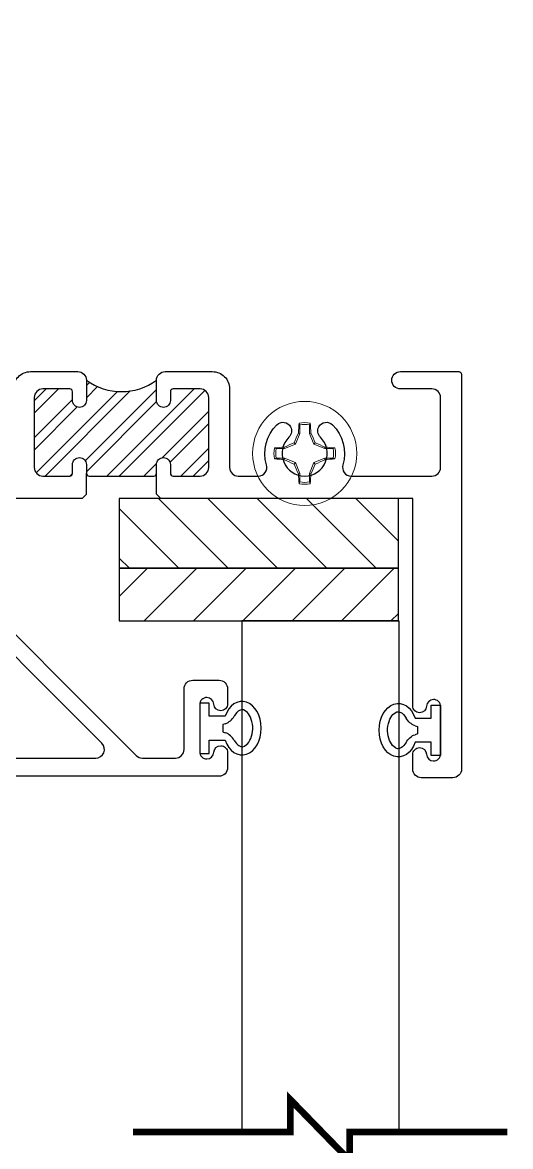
# Model space of a CAD drawing. Extents: x -23 to 190, y -172 to 85.
# Drawn here: x 9.289 to 11.038, y 68.067 to 72.092 of the extents above; entities that cross this region are included whole.
import ezdxf

# ---------------------------------------------------------------- set-up
doc = ezdxf.new("R2010")
doc.units = 0
doc.header["$MEASUREMENT"] = 0
doc.layers.get('0').update_dxf_attribs({"linetype": 'CONTINUOUS'})
for name, color, linetype in [('Ballons', 7, 'CONTINUOUS'), ('FRAME', 1, 'CONTINUOUS'), ('GLASS', 7, 'CONTINUOUS'), ('PROFILE NUMBER', 150, 'CONTINUOUS'), ('SETTING BLOCKS', 7, 'CONTINUOUS'), ('TEXT', 7, 'CONTINUOUS')]:
    doc.layers.add(name, color=color, linetype=linetype)

# ---------------------------------------------------------------- blocks, each defined once
blk = doc.blocks.new('3800 NAIL-ON FRAME')
h = blk.add_hatch()
h.set_pattern_fill('ANSI32', color=256, scale=0.25, style=0)
h.set_pattern_definition([(45, (-3.29232, -6.189), (-0.0662913, 0.0662913), []), (45, (-3.24812, -6.189), (-0.0662913, 0.0662913), [])])
h.paths.add_polyline_path([(2.1435, 0.361, 0.414214), (2.1125, 0.392), (2.0165, 0.392, 0.414214), (2.0065, 0.382), (2.0065, 0.351, -0.414214), (1.9815, 0.326, -0.414214), (1.9565, 0.351), (1.9565, 0.423, -0.324768), (1.7055, 0.423), (1.7055, 0.351, -0.414214), (1.6805, 0.326, -0.414214), (1.6555, 0.351), (1.6555, 0.382, 0.414214), (1.6455, 0.392), (1.5495, 0.392, 0.414214), (1.5185, 0.361), (1.5185, 0.111, 0.414214), (1.5495, 0.08), (1.6455, 0.08, 0.414214), (1.6555, 0.09), (1.6555, 0.121, -0.414214), (1.6805, 0.146, -0.414214), (1.7055, 0.121), (1.7055, 0.09, 0.414214), (1.7155, 0.08), (1.9465, 0.08, 0.414214), (1.9565, 0.09), (1.9565, 0.121, -0.414214), (1.9815, 0.146, -0.414214), (2.0065, 0.121), (2.0065, 0.09, 0.414214), (2.0165, 0.08), (2.1125, 0.08, 0.414214), (2.1435, 0.111)])
blk.add_line((1.7055, 0.015), (1.7055, 0.09))
blk.add_lwpolyline([(1.7055, 0.015), (1.6905, 0), (1.4375, 0), (1.4375, -0.125, -0.414214), (1.4065, -0.156), (1.2505, -0.156, -0.414214), (1.2195, -0.125, -0.414214), (1.2505, -0.094), (1.3755, -0.094), (1.3755, 0), (-1.3755, 0), (-1.3755, -0.2237, 0.198912), (-1.3726, -0.2308), (-1.2934, -0.3099, -0.668179), (-1.3005, -0.327), (-1.4405, -0.327, -0.414214), (-1.4505, -0.317), (-1.4505, 0.444, -0.414214), (-1.4405, 0.454), (-1.3565, 0.454, -0.414214), (-1.3255, 0.423, -0.358249), (-1.3505, 0.3926, 0.358249), (-1.3755, 0.3622), (-1.3755, 0.111, 0.414214), (-1.3445, 0.08), (-1.0552, 0.08, 0.5024), (-1.0255, 0.1199, -0.280293), (-0.988, 0.2637, -0.498955), (-0.939, 0.256, -0.334263), (-0.9448, 0.2192, 2.470836), (-0.8322, 0.2192, -0.334263), (-0.838, 0.256), (-0.838, 0.256, -0.498955), (-0.789, 0.2637, -0.280293), (-0.7515, 0.1199, 0.5024), (-0.7218, 0.08), (-0.5565, 0.08, 0.414214), (-0.5255, 0.111), (-0.5255, 0.399), (-0.4905, 0.434), (-0.4905, 0.454), (-0.5125, 0.476), (-0.5125, 1.426, -0.443866), (-0.5015, 1.4359, 0.443866), (-0.4905, 1.4459), (-0.4905, 1.614, 0.414214), (-0.5005, 1.624), (-0.5025, 1.624, -0.414214), (-0.5125, 1.634), (-0.5125, 1.673, -0.414214), (-0.4815, 1.704, -0.414214), (-0.4505, 1.673), (-0.4505, 0.464, 0.414214), (-0.4405, 0.454), (-0.2315, 0.454, -0.414214), (-0.2005, 0.423, -0.414214), (-0.2315, 0.392), (-0.4195, 0.392, 0.414214), (-0.4505, 0.361), (-0.4505, 0.111, 0.414214), (-0.4195, 0.08), (0.6328, 0.08, 0.5024), (0.6625, 0.1199, -0.280293), (0.7, 0.2637, -0.498955), (0.749, 0.256, -0.334263), (0.7432, 0.2192, 2.470836), (0.8558, 0.2192, -0.334263), (0.85, 0.256, -0.498955), (0.899, 0.2637, -0.280293), (0.9365, 0.1199, 0.5024), (0.9662, 0.08), (1.4125, 0.08, 0.414214), (1.4435, 0.111), (1.4435, 0.392, -0.414214), (1.5055, 0.454), (1.6745, 0.454, -0.414214), (1.7055, 0.423), (1.7055, 0.351, -0.414214), (1.6805, 0.326, -0.414214), (1.6555, 0.351), (1.6555, 0.382, 0.414214), (1.6455, 0.392), (1.5495, 0.392, 0.414214), (1.5185, 0.361), (1.5185, 0.111, 0.414214), (1.5495, 0.08), (1.6455, 0.08, 0.414214), (1.6555, 0.09), (1.6555, 0.121, -0.414214), (1.6805, 0.146, -0.414214), (1.7055, 0.121), (1.7055, 0.09, 0.414214), (1.7155, 0.08), (1.9465, 0.08, 0.414214), (1.9565, 0.09), (1.9565, 0.121, -0.414214), (1.9815, 0.146, -0.414214), (2.0065, 0.121), (2.0065, 0.09, 0.414214), (2.0165, 0.08), (2.1125, 0.08, 0.414214), (2.1435, 0.111), (2.1435, 0.361, 0.414214), (2.1125, 0.392), (2.0165, 0.392, 0.414214), (2.0065, 0.382), (2.0065, 0.351, -0.414214), (1.9815, 0.326), (1.9815, 0.326, -0.414214), (1.9565, 0.351), (1.9565, 0.423, -0.414214), (1.9875, 0.454), (2.1565, 0.454, -0.414214), (2.2185, 0.392), (2.2185, 0.111, 0.414214), (2.2495, 0.08), (2.3208, 0.08, 0.5024), (2.3505, 0.1199, -0.280293), (2.388, 0.2637, -0.498955), (2.437, 0.256, -0.334263), (2.4312, 0.2192, 2.470836), (2.5438, 0.2192, -0.334263), (2.538, 0.256, -0.498955), (2.587, 0.2637, -0.280293), (2.6245, 0.1199, 0.5024), (2.6542, 0.08), (2.9435, 0.08, 0.414214), (2.9745, 0.111), (2.9745, 0.361, 0.414214), (2.9435, 0.392), (2.8305, 0.392, -0.414214), (2.7995, 0.423, -0.414214), (2.8305, 0.454), (3.0395, 0.454, -0.414214), (3.0495, 0.444), (3.0495, 0.444), (3.0495, -0.969, -0.414214), (3.0185, -1), (2.9055, -1, -0.414214), (2.8745, -0.969), (2.8745, -0.9175, -0.414214), (2.8995, -0.8925), (2.8995, -0.8925, -0.399638), (2.9245, -0.9163, 0.399638), (2.9494, -0.94), (2.9495, -0.94, 0.414214), (2.9745, -0.915), (2.9745, -0.745, 0.414214), (2.9495, -0.72), (2.9494, -0.72, 0.399638), (2.9245, -0.7438, -0.399638), (2.8995, -0.7675, -0.414214), (2.8745, -0.7425), (2.8745, -0.691), (2.8745, 0), (1.9715, 0), (1.9565, 0.015), (1.9565, 0.09)], format="xyb")
blk.add_arc((1.831, 0.5958), 0.2136, 234.0157, 305.9843)
blk = doc.blocks.new('A$C3BF656AD')
at = {"layer": 'SETTING BLOCKS'}
h = blk.add_hatch(dxfattribs=at)
h.set_pattern_fill('ANSI31', color=256, scale=0.25, angle=90, style=0)
h.set_pattern_definition([(135, (0.820812, -8.054306), (-0.02209709, -0.02209709), [])])
h.paths.add_polyline_path([(0, 0.0625), (0.25, 0.0625), (0.25, 0.1095), (0, 0.1095)])
h = blk.add_hatch(dxfattribs=at)
h.set_pattern_fill('ANSI31', color=256, scale=0.25, style=0)
h.set_pattern_definition([(45, (-2.098375, -8.085556), (-0.02209709, 0.02209709), [])])
h.paths.add_polyline_path([(0, 0), (0.25, 0), (0.25, 0.0625), (0, 0.0625)])
for points in [[(0, 0.0625), (0, 0.1095), (0.25, 0.1095), (0.25, 0.0625)], [(0, 0), (0, 0.0625), (0.25, 0.0625), (0.25, 0)]]:
    blk.add_lwpolyline(points, close=True, dxfattribs=at)
blk = doc.blocks.new('dfasdf')
at = {"color": 7, "linetype": 'Continuous', "lineweight": 15}
for p, q in [((54.6225, 25.6793), (54.62, 25.6856)), ((54.6225, 25.6793), (54.6225, 25.6488)), ((54.6566, 25.6488), (54.6566, 25.6793)), ((54.6225, 25.6488), (54.6065, 25.6101)), ((54.6225, 25.6488), (54.6171, 25.6499)), ((54.6566, 25.6488), (54.662, 25.6499)), ((54.6727, 25.6101), (54.6566, 25.6488)), ((54.5678, 25.5941), (54.5667, 25.5995)), ((54.6065, 25.6101), (54.5678, 25.5941)), ((54.6065, 25.6101), (54.6014, 25.6152)), ((54.6727, 25.6101), (54.6777, 25.6152)), ((54.7114, 25.5941), (54.6727, 25.6101)), ((54.7114, 25.5941), (54.7124, 25.5995)), ((54.5373, 25.56), (54.531, 25.5575)), ((54.5678, 25.5941), (54.5373, 25.5941)), ((54.5373, 25.56), (54.5678, 25.56)), ((54.5678, 25.56), (54.5667, 25.5546)), ((54.5678, 25.56), (54.6065, 25.544)), ((54.6727, 25.544), (54.7114, 25.56)), ((54.7418, 25.5941), (54.7114, 25.5941)), ((54.7114, 25.56), (54.7124, 25.5546)), ((54.7114, 25.56), (54.7418, 25.56)), ((54.7418, 25.5941), (54.7482, 25.5966)), ((54.6065, 25.544), (54.6014, 25.5389)), ((54.6065, 25.544), (54.6225, 25.5053)), ((54.6566, 25.5053), (54.6727, 25.544)), ((54.6727, 25.544), (54.6777, 25.5389)), ((54.6225, 25.5053), (54.6171, 25.5042)), ((54.6225, 25.5053), (54.6225, 25.4748)), ((54.6566, 25.5053), (54.662, 25.5042)), ((54.6566, 25.4748), (54.6566, 25.5053)), ((54.6566, 25.4748), (54.6592, 25.4685))]:
    blk.add_line(p, q, dxfattribs=at)
at = {"color": 7, "linetype": 'Continuous', "lineweight": 15, "flags": 128}
for points in [[(54.6566, 25.6793), (54.658, 25.6827), (54.6592, 25.6856)], [(54.5373, 25.5941), (54.534, 25.5954), (54.531, 25.5966)], [(54.7418, 25.56), (54.7452, 25.5587), (54.7482, 25.5575)], [(54.6225, 25.4748), (54.6212, 25.4714), (54.62, 25.4685)]]:
    blk.add_lwpolyline(points, dxfattribs=at)
at = {"color": 7, "linetype": 'Continuous', "lineweight": 15}
blk.add_circle((54.6396, 25.577), 0.1865, dxfattribs=at)
for centre, radius, start, end in [((55.5592, 25.5924), 0.9438, 174.331, 176.507), ((54.6396, 25.577), 0.1103, 79.7812, 100.2188), ((54.6396, 25.577), 0.1037, 80.5333, 99.4667), ((53.7199, 25.5924), 0.9438, 3.493, 5.669), ((55.6923, 25.1423), 1.1889, 154.7283, 156.5646), ((53.5869, 25.1423), 1.1889, 23.4354, 25.2717), ((54.6242, 24.6574), 0.9438, 93.493, 95.669), ((55.0743, 24.5244), 1.1889, 113.4354, 115.2717), ((54.2049, 24.5244), 1.1889, 64.7283, 66.5646), ((54.6549, 24.6574), 0.9438, 84.331, 86.507), ((54.6396, 25.577), 0.1103, 169.7812, 190.2188), ((54.6242, 26.4967), 0.9438, 264.331, 266.507), ((54.6396, 25.577), 0.1037, 170.5333, 189.4667), ((54.6549, 26.4967), 0.9438, 273.493, 275.669), ((54.6396, 25.577), 0.1037, 350.5333, 9.4667), ((54.6396, 25.577), 0.1103, 349.7812, 10.2188), ((55.0743, 26.6297), 1.1889, 244.7283, 246.5646), ((55.6923, 26.0117), 1.1889, 203.4354, 205.2717), ((53.5869, 26.0117), 1.1889, 334.7283, 336.5646), ((54.2049, 26.6297), 1.1889, 293.4354, 295.2717), ((55.5592, 25.5617), 0.9438, 183.493, 185.669), ((53.7199, 25.5617), 0.9438, 354.331, 356.507), ((54.6396, 25.577), 0.1103, 259.7812, 280.2188), ((54.6396, 25.577), 0.1037, 260.5333, 279.4667)]:
    blk.add_arc(centre, radius, start, end, dxfattribs=at)
blk = doc.blocks.new('*U144')
at = {"layer": 'PROFILE NUMBER', "color": 5}
for p, q in [((-0.0161, 0.0916), (-0.013, 0.083)), ((-0.013, 0.083), (0.013, 0.083)), ((0.013, 0.083), (0.0161, 0.0915))]:
    blk.add_line(p, q, dxfattribs=at)
blk.add_lwpolyline([(-0.0427, 0.0907), (-0.0427, 0.0335), (-0.09, 0.0335), (-0.09, 0), (0.09, 0), (0.09, 0.0335), (0.0427, 0.0335), (0.0427, 0.0907)], dxfattribs=at)
for centre, start, end in [((-0.0725, 0.0712), 19.8289, 61.175), ((0.0725, 0.0712), 118.7633, 160.1945)]:
    blk.add_arc(centre, 0.06, start, end, dxfattribs=at)
blk.add_ellipse((0, 0.1517), major_axis=(-0.0958, 0), ratio=0.712114, start_param=2.033109, end_param=7.391692, dxfattribs=at)
blk.add_open_spline([(0.0437, 0.1238), (0.0526, 0.1287), (0.0589, 0.1347), (0.0685, 0.1503), (0.0681, 0.1574), (0.0493, 0.1788), (0.027, 0.1893), (-0.0212, 0.1906), (-0.0451, 0.1815), (-0.0674, 0.16), (-0.0684, 0.1523), (-0.0607, 0.1366), (-0.0538, 0.1294), (-0.0436, 0.1238)], degree=3, knots=[2.2211, 2.2211, 2.2211, 2.2211, 2.727733, 2.727733, 3.7005, 3.7005, 4.673268, 4.673268, 5.646035, 5.646035, 6.618803, 6.618803, 7.203997, 7.203997, 7.203997, 7.203997], dxfattribs=at)

msp = doc.modelspace()

# ---------------------------------------------------------------- linework, layer by layer
at = {"layer": 'Ballons'}
for p, q in [((10.0748, 69.9495), (10.0748, 68.1192)), ((10.0748, 69.9495), (10.6373, 69.9495)), ((10.6373, 69.9495), (10.6373, 68.1192))]:
    msp.add_line(p, q, dxfattribs=at)
at = {"layer": 'FRAME'}
for points in [[(9.0325, 70.1311), (9.6969, 69.4667, 0.198912), (9.7188, 69.4576), (9.8375, 69.4576, 0.414214), (9.8685, 69.4886), (9.8685, 69.7056, -0.414214), (9.8995, 69.7366), (9.9935, 69.7366, -0.414214), (10.0245, 69.7056), (10.0245, 69.6521, -0.414214), (9.9995, 69.6271, -0.399638), (9.9745, 69.6508, 0.400364), (9.9495, 69.6746, 0.414214), (9.9245, 69.6496), (9.9245, 69.4796, 0.414214), (9.9495, 69.4546), (9.9496, 69.4546, 0.399638), (9.9745, 69.4783, -0.399638), (9.9995, 69.5021, -0.414214), (10.0245, 69.4771), (10.0245, 69.4236, -0.414214), (9.9935, 69.3926), (6.3725, 69.3926, -0.414214)], [(8.0115, 69.4576), (9.5519, 69.4576, 0.668179), (9.5739, 69.5105), (8.9856, 70.0988, -0.198912)]]:
    msp.add_lwpolyline(points, format="xyb", dxfattribs=at)
at = {"layer": 'GLASS'}
msp.add_line((10.6362, 69.9495), (10.0748, 69.9495), dxfattribs=at)
at = {"layer": 'GLASS', "const_width": 0.024}
msp.add_lwpolyline([(9.6859, 68.1192), (10.2492, 68.1192), (10.2492, 68.2349), (10.4617, 68.0167), (10.4617, 68.1192), (11.0261, 68.1192)], dxfattribs=at)

# ---------------------------------------------------------------- block references
msp.add_blockref('dfasdf', (-44.3391, 44.9715))
at = {"layer": 'FRAME'}
msp.add_blockref('3800 NAIL-ON FRAME', (7.813, 70.3875), dxfattribs=at)
at = {"layer": 'TEXT', "xscale": -4, "yscale": 4, "zscale": 4, "rotation": 180}
msp.add_blockref('A$C3BF656AD', (9.6362, 70.3875), dxfattribs=at)
at = {"layer": 'TEXT', "rotation": 270}
msp.add_blockref('*U144', (9.9245, 69.5646), dxfattribs=at)
at = {"layer": 'TEXT', "xscale": -1, "rotation": 90}
msp.add_blockref('*U144', (10.7875, 69.5575), dxfattribs=at)

doc.saveas('drawing.dxf')
